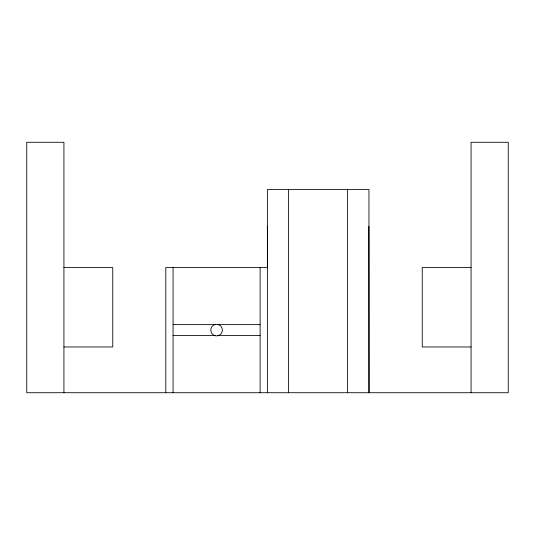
<?xml version="1.0" encoding="UTF-8"?>
<svg xmlns="http://www.w3.org/2000/svg" width="535" height="535" viewBox="0 0 535 535"><rect width="100%" height="100%" fill="white"/><g stroke="black" fill="none" stroke-linecap="round" stroke-linejoin="round"><path stroke-width="0.8" d="M267.38 226.325L267.473 267.921M368.882 226.325L369.043 392.723M63.926 267.5L112.758 267.5L112.758 346.974L63.926 346.974M267.38 267.5L165.803 267.5L165.803 392.723M471.067 267.5L422.242 267.5L422.242 346.974L471.067 346.974M173.066 324.631L215.351 324.631M217.839 324.631L260.117 324.631M173.066 335.585L215.351 335.585M217.839 335.585L260.117 335.585M471.067 392.723L471.067 142.277L508.25 142.277L508.25 392.723L26.75 392.723L26.75 142.277L63.926 142.277L63.926 392.723M368.949 392.723L368.949 189.524L267.38 189.524L267.38 392.723M347.503 189.524L347.503 392.723M288.566 189.524L288.566 392.723M260.117 267.5L260.117 392.723M173.066 267.5L173.066 392.723M213.666 335.157A5.832 5.832 0 0 0 222.413 330.108A5.832 5.832 0 0 0 213.666 325.066A5.832 5.832 0 0 0 213.666 335.157"/></g></svg>
